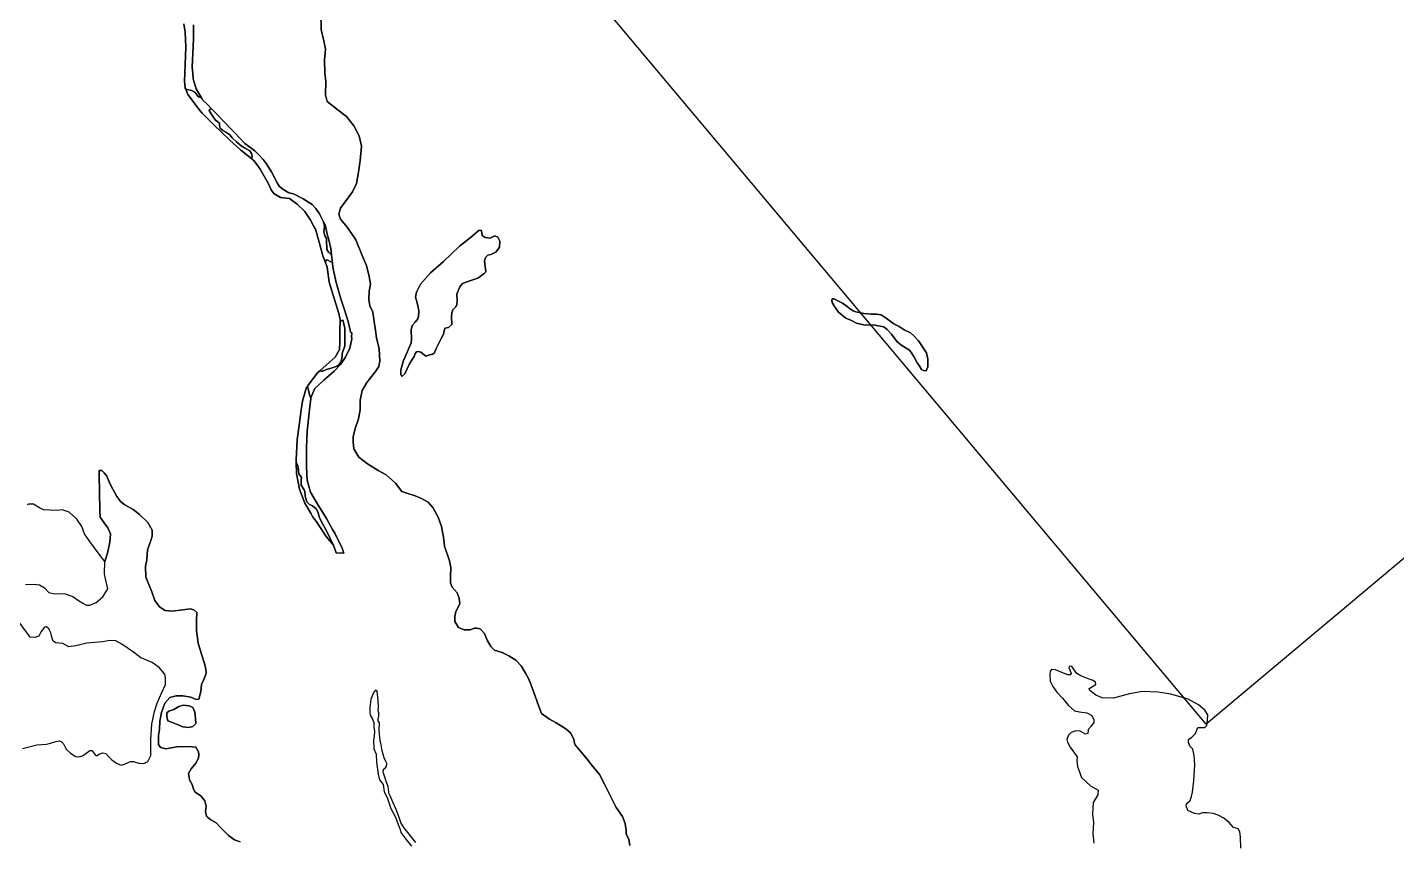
# Model space of a CAD drawing. Header units: inches. Extents: x 288635 to 1232953, y 676945 to 1655780.
# Drawn here: x 424062 to 475817, y 768955 to 799738 of the extents above; entities that cross this region are included whole.
import ezdxf

# ---------------------------------------------------------------- set-up
doc = ezdxf.new("R2010")
doc.units = ezdxf.units.IN
doc.header["$MEASUREMENT"] = 0
doc.layers.add('Images', color=7, linetype='Continuous')
picture_1 = doc.add_image_def('image15.jpg', size_in_pixel=(2550, 3732))

msp = doc.modelspace()

# ---------------------------------------------------------------- linework, layer by layer
at = {"color": 1}
for points in [[(435156.7391, 800317.5218), (435161.8192, 799662.2005), (435268.4994, 799230.3996), (435329.4595, 798920.519), (435293.8994, 798509.0382), (435304.0594, 798021.3572), (435344.6995, 797696.2366), (435324.3795, 797188.2355), (435395.4996, 796939.315), (435812.0605, 796604.0344), (436121.9411, 796370.3539), (436396.2616, 796014.7532), (436599.462, 795633.7524), (436685.8222, 795247.6717), (436640.1021, 794709.1906), (436574.062, 794262.1497), (436502.9418, 793840.5088), (436350.5415, 793520.4682), (435898.4206, 792900.707), (435837.4605, 792682.2665), (435903.5006, 792489.2261), (436157.5011, 792169.1855), (436482.6218, 791701.8246), (436721.3823, 791112.5434), (436883.9426, 790731.5426), (436985.5428, 790314.9818), (437026.1829, 790025.4212), (436980.4628, 789771.4207), (436965.2228, 789456.4601), (437010.9428, 789212.6196), (437122.7031, 788973.8591), (437168.4232, 788618.2584), (437215.3305, 788281.6296), (437254.7833, 787998.4972), (437361.4635, 787587.0163), (437386.8636, 787114.5754), (437341.1435, 786911.375), (437224.3033, 786723.4146), (436894.1026, 786306.8538), (436711.2222, 786012.2132), (436635.0221, 785646.4525), (436640.1021, 785280.6917), (436574.062, 784935.251), (436457.2217, 784579.6503), (436375.9416, 784254.5297), (436381.0216, 784071.6493), (436401.3416, 783802.4088), (436594.382, 783492.5281), (436919.5027, 783233.4476), (437320.8235, 782984.5271), (437625.6241, 782827.0468), (437971.0648, 782501.9262), (438219.9853, 782186.9655), (438402.8656, 782131.0854), (438717.8263, 782029.4852), (438961.6668, 781927.885), (439205.5072, 781790.7247), (439388.3876, 781587.5243), (439586.508, 781226.8436), (439713.5083, 780866.1629), (439804.9484, 780393.7219), (439825.2685, 780129.5614), (440011.9927, 779575.1075), (440070.2012, 779321.107), (440054.3262, 778982.4396), (440054.3262, 778739.0225), (440117.8263, 778569.6888), (440303.035, 778358.0217), (440382.4101, 778156.938), (440403.5769, 777945.2709), (440255.4099, 777659.5203), (440213.0765, 777463.7283), (440213.0765, 777273.2279), (440355.9518, 777050.9774), (440567.6189, 776961.0189), (440800.4527, 776966.3106), (440964.4946, 777019.2274), (441049.1615, 777024.5191), (441170.8701, 776998.0607), (441340.2037, 776828.727), (441446.0373, 776569.4348), (441578.3292, 776336.601), (441715.9128, 776199.0174), (442001.6634, 776098.4755), (442260.9556, 775976.767), (442525.5394, 775818.0166), (442731.9148, 775606.3495), (442888.3961, 775323.4163), (442984.9162, 775145.6159), (443061.1164, 774967.8156), (443183.0366, 774668.095), (443396.3971, 774068.6538), (443492.9173, 773799.4132), (443797.7179, 773586.0528), (444051.7184, 773443.8125), (444417.4791, 773220.2921), (444590.1995, 773062.8118), (444722.2797, 772824.0513), (444742.5998, 772681.811), (444773.0798, 772615.7709), (444961.0402, 772392.2504), (445225.2007, 772072.2098), (445382.681, 771853.7693), (445682.4016, 771493.0886), (445880.522, 771132.4079), (446084.5691, 770698.4904), (446315.8154, 770245.0995), (446557.1159, 769908.5488), (446652.3661, 769641.8483), (446690.4662, 769368.7977), (446690.4662, 769241.7975), (446792.0664, 769051.2971), (446836.2624, 768807.9646)], [(446836.2624, 768807.9646), (446792.0664, 769051.2971), (446690.4662, 769241.7975), (446690.4662, 769368.7977), (446652.3661, 769641.8483), (446557.1159, 769908.5488), (446315.8154, 770245.0995), (446084.5691, 770698.4904), (445880.522, 771132.4079), (445682.4016, 771493.0886), (445382.681, 771853.7693), (445225.2007, 772072.2098), (444961.0402, 772392.2504), (444773.0798, 772615.7709), (444742.5998, 772681.811), (444722.2797, 772824.0513), (444590.1995, 773062.8118), (444417.4791, 773220.2921), (444051.7184, 773443.8125), (443797.7179, 773586.0528), (443492.9173, 773799.4132), (443396.3971, 774068.6538), (443183.0366, 774668.095), (443061.1164, 774967.8156), (442984.9162, 775145.6159), (442888.3961, 775323.4163), (442731.9148, 775606.3495), (442525.5394, 775818.0166), (442260.9556, 775976.767), (442001.6634, 776098.4755), (441715.9128, 776199.0174), (441578.3292, 776336.601), (441446.0373, 776569.4348), (441340.2037, 776828.727), (441170.8701, 776998.0607), (441049.1615, 777024.5191), (440964.4946, 777019.2274), (440800.4527, 776966.3106), (440567.6189, 776961.0189), (440355.9518, 777050.9774), (440213.0765, 777273.2279), (440213.0765, 777463.7283), (440255.4099, 777659.5203), (440403.5769, 777945.2709), (440382.4101, 778156.938), (440303.035, 778358.0217), (440117.8263, 778569.6888), (440054.3262, 778739.0225), (440054.3262, 778982.4396), (440070.2012, 779321.107), (440011.9927, 779575.1075), (439825.2685, 780129.5614), (439804.9484, 780393.7219), (439713.5083, 780866.1629), (439586.508, 781226.8436), (439388.3876, 781587.5243), (439205.5072, 781790.7247), (438961.6668, 781927.885), (438717.8263, 782029.4852), (438402.8656, 782131.0854), (438219.9853, 782186.9655), (437971.0648, 782501.9262), (437625.6241, 782827.0468), (437320.8235, 782984.5271), (436919.5027, 783233.4476), (436594.382, 783492.5281), (436401.3416, 783802.4088), (436381.0216, 784071.6493), (436375.9416, 784254.5297), (436457.2217, 784579.6503), (436574.062, 784935.251), (436640.1021, 785280.6917), (436635.0221, 785646.4525), (436711.2222, 786012.2132), (436894.1026, 786306.8538), (437224.3033, 786723.4146), (437341.1435, 786911.375), (437386.8636, 787114.5754), (437361.4635, 787587.0163), (437254.7833, 787998.4972), (437215.3305, 788281.6296), (437168.4232, 788618.2584), (437122.7031, 788973.8591), (437010.9428, 789212.6196), (436965.2228, 789456.4601), (436980.4628, 789771.4207), (437026.1829, 790025.4212), (436985.5428, 790314.9818), (436883.9426, 790731.5426), (436721.3823, 791112.5434), (436482.6218, 791701.8246), (436157.5011, 792169.1855), (435903.5006, 792489.2261), (435837.4605, 792682.2665), (435898.4206, 792900.707), (436350.5415, 793520.4682), (436502.9418, 793840.5088), (436574.062, 794262.1497), (436640.1021, 794709.1906), (436685.8222, 795247.6717), (436599.462, 795633.7524), (436396.2616, 796014.7532), (436121.9411, 796370.3539), (435812.0605, 796604.0344), (435395.4996, 796939.315), (435324.3795, 797188.2355), (435344.6995, 797696.2366), (435304.0594, 798021.3572), (435293.8994, 798509.0382), (435329.4595, 798920.519), (435268.4994, 799230.3996), (435161.8192, 799662.2005), (435156.7391, 800317.5218)], [(429980.3119, 799869.0706), (430024.762, 799551.5699), (430056.5121, 799005.4688), (430044.7462, 798664.2599), (430012.062, 798008.5169), (429999.362, 797703.7162), (430031.112, 797443.3657), (430046.9482, 797405.7547), (430132.7122, 797202.0652), (430323.2126, 796935.3647), (430417.9961, 796814.3286), (430598.1259, 796584.3073), (430667.4891, 796495.7322), (431114.53, 796053.7713), (431698.7312, 795484.8101), (432135.6121, 795098.7294), (432543.8642, 794768.8286), (432589.8202, 794731.6925), (432638.5331, 794692.3286), (432862.0535, 794382.4479), (433116.054, 793940.487), (433197.9695, 793768.9764), (433278.6143, 793600.1264), (433380.2146, 793452.8061), (433629.135, 793310.5658), (433969.4957, 793264.8457), (434264.1363, 793056.5653), (434543.5369, 792782.2447), (434746.7373, 792472.3641), (434893.0634, 792215.4012), (434955.0177, 792106.6034), (435092.178, 791613.8424), (435234.4183, 791105.8414), (435329.0284, 790843.3746), (435391.8986, 790668.9605), (435473.1787, 790110.1594), (435671.2991, 789449.7581), (435838.9395, 788926.517), (435889.7396, 788682.6765), (435887.0534, 788631.6395), (435869.4195, 788296.5958), (435874.4995, 787819.0748), (435854.1795, 787554.9143), (435701.7792, 787265.3537), (435361.4185, 786965.6331), (435119.2808, 786758.5878), (435010.8978, 786665.9125), (434649.6902, 786179.6715), (434614.657, 786132.5114), (434457.1767, 785604.1904), (434410.7683, 785274.6909), (434355.5765, 784882.8289), (434253.9763, 784141.1475), (434218.4162, 783384.2259), (434221.64, 783303.6319), (434238.7363, 782876.2249), (434350.4965, 782281.8637), (434548.6169, 781748.4627), (434786.162, 781347.0934), (434843.2575, 781250.6217), (434985.5555, 781043.2042), (435142.9781, 780813.7408), (435356.3385, 780488.6201), (435635.7391, 780158.4195), (435732.2593, 779873.9389), (436024.0225, 779856.3639), (435963.0624, 780054.4843), (435678.5818, 780613.2854), (435598.6962, 780756.0319), (435368.7012, 781167.0066), (435021.4209, 781734.5207), (434764.18, 782167.7686), (434637.1797, 782614.8094), (434616.8597, 783112.6504), (434606.6997, 783839.0919), (434642.2597, 784469.0132), (434723.5399, 785281.8148), (434781.8495, 785707.9234), (434789.58, 785764.4157), (434931.8203, 786089.5364), (435272.181, 786404.497), (435663.3418, 786734.6977), (435902.1023, 786988.6982), (436090.0626, 787268.0988), (436247.5429, 787608.4594), (436258.7151, 787659.8516), (436323.7431, 787958.9801), (436308.2628, 788050.4548), (436325.3106, 788184.8493), (436279.947, 788217.7754), (436267.863, 788289.1808), (436181.5028, 788614.3014), (436054.5026, 789056.2623), (435912.2623, 789472.8232), (435729.3819, 790087.5044), (435612.5417, 790676.7856), (435593.4072, 790840.6249), (435558.5694, 791138.9234), (435531.2615, 791372.747), (435437.8361, 791750.3414), (435409.3413, 791865.508), (435312.8211, 792271.9088), (435251.8771, 792392.778), (435104.2133, 792685.637), (434961.338, 792892.0124), (434829.0461, 793045.4711), (434479.7954, 793262.4298), (434125.253, 793442.3469), (433945.336, 793484.6803), (433723.0855, 793616.9722), (433574.9186, 793733.3891), (433506.1268, 793865.6811), (433289.168, 794273.1402), (433082.7926, 794590.6408), (432971.6674, 794749.3912), (432784.9811, 794939.2417), (432659.4584, 795066.8918), (432278.4576, 795352.6424), (431897.5598, 795754.0186), (431786.3317, 795871.2267), (431204.2472, 796474.4779), (431018.7572, 796661.9), (430864.2431, 796818.0237), (430696.2461, 796987.7706), (430642.5603, 797078.3655), (430442.2456, 797416.3965), (430331.1204, 797792.1056), (430310.0102, 798011.1242), (430288.787, 798231.3148), (430320.5371, 798760.4825), (430341.7038, 799310.8169), (430336.4121, 799839.9847)], [(430336.4121, 799839.9847), (430341.7038, 799310.8169), (430320.5371, 798760.4825), (430288.787, 798231.3148), (430310.0102, 798011.1242), (430331.1204, 797792.1056), (430442.2456, 797416.3965), (430642.5603, 797078.3655), (430527.0346, 797116.3274), (430397.3885, 797285.661), (430267.7425, 797346.5153), (430046.9482, 797405.7547), (430031.112, 797443.3657), (429999.362, 797703.7162), (430012.062, 798008.5169), (430044.7462, 798664.2599), (430056.5121, 799005.4688), (430024.762, 799551.5699), (429980.3119, 799869.0706)], [(423993.6721, 778672.4699), (424298.4727, 778692.79), (424516.9131, 778667.3899), (424715.0335, 778550.5497), (424867.4338, 778377.8293), (425085.8743, 778321.9492), (425329.7147, 778337.1893), (425492.2751, 778321.9492), (425781.8356, 778225.429), (425990.1161, 778073.0287), (426162.8364, 777971.4285), (426294.9167, 777895.2284), (426416.8369, 777900.3084), (426665.7574, 777996.8286), (426909.5979, 778205.109), (427102.6383, 778514.9896), (427011.1981, 778890.9104), (426970.558, 779083.9508), (426989.5618, 779548.8183), (427091.162, 779863.7789), (427172.4421, 780270.1797), (427208.0022, 780590.2203), (427101.322, 780818.8208), (426964.1617, 781011.8612), (426816.8414, 781215.0616), (426806.6814, 781448.7421), (426786.3614, 782190.4235), (426771.1213, 782800.0248), (426776.2013, 782987.9851), (426872.7215, 782982.9051), (426964.1617, 782901.625), (427065.7619, 782774.6247), (427177.5221, 782495.2242), (427289.2824, 782276.7837), (427441.6827, 782002.4632), (427599.163, 781799.2628), (427751.5633, 781687.5025), (428061.4439, 781514.7822), (428295.1244, 781316.6618), (428615.165, 781022.0212), (428777.7253, 780732.4606), (428772.6453, 780498.7802), (428726.9252, 780336.2198), (428599.925, 779980.6191), (428579.6049, 779609.7784), (428525.0411, 779368.4313), (428545.3612, 778956.9505), (428763.8016, 778403.2294), (428880.6418, 778073.0287), (429053.3622, 777829.1883), (429266.7226, 777686.948), (429520.7231, 777661.5479), (429942.364, 777722.508), (430211.6045, 777752.9881), (430348.7648, 777717.428), (430465.605, 777615.8278), (430464.0378, 777545.3016), (430460.525, 777387.2274), (430460.525, 777178.9469), (430455.445, 776935.1065), (430516.4051, 776452.5055), (430643.4054, 776046.1047), (430745.0056, 775731.1441), (430811.0457, 775482.2236), (430821.2057, 775309.5032), (430719.6055, 775060.5827), (430643.4054, 774898.0224), (430623.0853, 774628.7818), (430541.8052, 774344.3013), (430440.205, 774323.9812), (430242.0846, 774415.4214), (429937.284, 774466.2215), (429688.3635, 774466.2215), (429449.603, 774405.2614), (429261.6426, 774186.821), (429134.6424, 773831.2203), (429068.6022, 773511.1796), (429058.4422, 773196.219), (429022.8821, 772972.6985), (429022.8821, 772749.1781), (429017.8021, 772622.1778), (429088.9223, 772515.4976), (429297.2027, 772459.6175), (429713.7635, 772535.8177), (430145.5644, 772551.0577), (430424.9649, 772520.5776), (430526.5651, 772347.8573), (430541.8052, 772231.0171), (430525.5003, 772120.959), (430440.205, 771936.3765), (430257.3246, 771707.776), (430145.5644, 771529.9757), (430170.9644, 771392.8154), (430191.2845, 771291.2152), (430292.8847, 771108.3348), (430343.6848, 770940.6945), (430399.5649, 770823.8542), (430612.9253, 770681.614), (430765.3256, 770498.7336), (430816.1257, 770290.4532), (430795.8057, 770087.2528), (430826.2857, 769914.5324), (430866.9258, 769884.0524), (430993.9261, 769782.4522), (431197.1265, 769670.6919), (431349.5268, 769503.0516), (431669.5674, 769183.011), (431884.5439, 769027.8408), (432102.9844, 768951.6407)], [(432102.9844, 768951.6407), (431884.5439, 769027.8408), (431669.5674, 769183.011), (431349.5268, 769503.0516), (431197.1265, 769670.6919), (430993.9261, 769782.4522), (430866.9258, 769884.0524), (430826.2857, 769914.5324), (430795.8057, 770087.2528), (430816.1257, 770290.4532), (430765.3256, 770498.7336), (430612.9253, 770681.614), (430399.5649, 770823.8542), (430343.6848, 770940.6945), (430292.8847, 771108.3348), (430191.2845, 771291.2152), (430170.9644, 771392.8154), (430145.5644, 771529.9757), (430257.3246, 771707.776), (430440.205, 771936.3765), (430525.5003, 772120.959), (430541.8052, 772231.0171), (430526.5651, 772347.8573), (430424.9649, 772520.5776), (430145.5644, 772551.0577), (429713.7635, 772535.8177), (429297.2027, 772459.6175), (429088.9223, 772515.4976), (429017.8021, 772622.1778), (429022.8821, 772749.1781), (429022.8821, 772972.6985), (429058.4422, 773196.219), (429068.6022, 773511.1796), (429134.6424, 773831.2203), (429261.6426, 774186.821), (429449.603, 774405.2614), (429688.3635, 774466.2215), (429937.284, 774466.2215), (430242.0846, 774415.4214), (430440.205, 774323.9812), (430541.8052, 774344.3013), (430623.0853, 774628.7818), (430643.4054, 774898.0224), (430719.6055, 775060.5827), (430821.2057, 775309.5032), (430811.0457, 775482.2236), (430745.0056, 775731.1441), (430643.4054, 776046.1047), (430516.4051, 776452.5055), (430455.445, 776935.1065), (430460.525, 777178.9469), (430460.525, 777387.2274), (430464.0378, 777545.3016), (430465.605, 777615.8278), (430348.7648, 777717.428), (430211.6045, 777752.9881), (429942.364, 777722.508), (429520.7231, 777661.5479), (429266.7226, 777686.948), (429053.3622, 777829.1883), (428880.6418, 778073.0287), (428763.8016, 778403.2294), (428545.3612, 778956.9505), (428525.0411, 779368.4313), (428579.6049, 779609.7784), (428599.925, 779980.6191), (428726.9252, 780336.2198), (428772.6453, 780498.7802), (428777.7253, 780732.4606), (428615.165, 781022.0212), (428295.1244, 781316.6618), (428061.4439, 781514.7822), (427751.5633, 781687.5025), (427599.163, 781799.2628), (427441.6827, 782002.4632), (427289.2824, 782276.7837), (427177.5221, 782495.2242), (427065.7619, 782774.6247), (426964.1617, 782901.625), (426872.7215, 782982.9051), (426776.2013, 782987.9851), (426771.1213, 782800.0248), (426786.3614, 782190.4235), (426806.6814, 781448.7421), (426816.8414, 781215.0616), (426964.1617, 781011.8612), (427101.322, 780818.8208), (427208.0022, 780590.2203), (427172.4421, 780270.1797), (427091.162, 779863.7789), (426989.5618, 779548.8183), (426776.2013, 779828.2188), (426420.6006, 780295.5798), (426222.4802, 780595.3004), (426115.8, 780864.5409), (425927.8396, 781143.9415), (425643.3591, 781413.182), (425379.1985, 781499.5422), (425191.2382, 781479.2221), (424911.2515, 781488.7765), (424672.491, 781493.8566), (424520.0907, 781575.1367), (424291.4903, 781707.217), (424103.5299, 781717.377), (424057.8098, 781686.8969)], [(423881.9118, 772469.7775), (424420.3929, 772612.0178), (424786.1537, 772642.4979), (424938.554, 772678.0579), (425136.6744, 772739.0181), (425278.9146, 772769.4981), (425339.8748, 772744.0981), (425431.3149, 772647.5779), (425532.9152, 772444.3775), (425690.3955, 772297.0572), (425888.5159, 772170.0569), (426005.3561, 772164.9769), (426142.5164, 772195.457), (426269.5166, 772286.8972), (426421.9169, 772398.6574), (426503.1971, 772393.5774), (426548.9172, 772332.6173), (426625.1173, 772241.1771), (426680.9974, 772195.457), (426767.3576, 772256.4171), (426919.7579, 772307.2172), (427031.5181, 772286.8972), (427138.1984, 772154.8169), (427249.9586, 772043.0567), (427427.7589, 771916.0564), (427600.4793, 771850.0163), (427727.4795, 771880.4964), (427956.08, 771982.0966), (428078.0002, 771982.0966), (428276.1206, 771916.0564), (428469.161, 771910.9764), (428611.4013, 771987.1766), (428723.1615, 772205.617), (428733.3216, 772368.1773), (428733.3216, 772820.2982), (428768.8816, 773399.4194), (428865.4018, 773871.8603), (428972.082, 774186.821), (429139.7224, 774593.2218), (429281.9626, 774892.9424), (429276.8826, 775152.0229), (429256.5626, 775284.1032), (429043.2022, 775543.1837), (428779.0416, 775720.984), (428448.841, 775863.2243), (428347.2408, 775898.7844), (428078.0002, 776122.3048), (427636.0394, 776416.9454), (427407.4389, 776543.9457), (427173.7584, 776554.1057), (426904.5179, 776503.3056), (426315.2367, 776462.6655), (425888.5159, 776361.0653), (425624.3553, 776320.4252), (425405.9149, 776442.3455), (425141.7544, 776472.8255), (425035.0742, 776533.7857), (424984.2741, 776686.186), (424943.634, 776848.7463), (424872.5138, 776996.0666), (424786.1537, 777072.2667), (424709.9535, 777057.0267), (424582.9533, 776899.5464), (424491.5131, 776726.826), (424349.2728, 776670.9459), (424171.4724, 776686.186), (423719.3515, 777300.8672)], [(469924.1235, 768709.8267), (469915.6568, 769141.6276), (469890.2567, 769323.6613), (469822.5233, 769433.7282), (469648.9562, 769492.9949), (469483.8559, 769675.0286), (469284.8888, 769840.129), (469073.2218, 769950.1959), (468899.6547, 770013.696), (468658.3543, 770047.5627), (468480.5539, 770039.096), (468336.6203, 769996.7626), (468171.52, 770013.696), (467921.7528, 770129.4073), (467862.5566, 770302.2688), (467872.7166, 770373.3889), (467913.3567, 770419.109), (468009.8769, 770510.5492), (468060.677, 770657.8695), (468096.237, 770830.5898), (468152.1171, 771257.3107), (468192.7572, 771866.9119), (468167.3572, 772207.2726), (468116.5571, 772451.1131), (468004.7968, 772557.7933), (467953.9967, 772710.1936), (467953.9967, 772816.8738), (468080.997, 772903.234), (468213.0773, 773045.4743), (468304.5174, 773263.9147), (468573.758, 773263.9147), (468639.7981, 773345.1949), (468670.2782, 773553.4753), (468675.3582, 773746.5157), (468568.678, 773919.236), (468329.9175, 774127.5164), (467938.7567, 774335.7969), (467278.3554, 774528.8372), (466805.9144, 774605.0374), (466211.5533, 774635.5175), (465718.7923, 774544.0773), (465109.191, 774381.5169), (464682.4702, 774391.677), (464453.8697, 774493.2772), (464215.1093, 774671.0775), (464199.8692, 774747.2777), (464316.7095, 774823.4778), (464448.7897, 774889.518), (464433.5497, 774986.0382), (464342.1095, 775041.9183), (464199.8692, 775097.7984), (463884.9086, 775219.7186), (463732.5083, 775306.0788), (463671.5482, 775402.599), (463534.3879, 775580.3993), (463458.1877, 775590.5594), (463432.7877, 775534.6793), (463432.7877, 775534.6793), (463463.2678, 775453.3991), (463519.1479, 775311.1588), (463483.5878, 775255.2787), (463392.1476, 775255.2787), (463224.5073, 775321.3188), (462924.7867, 775448.3191), (462767.3064, 775463.5591), (462721.5863, 775397.519), (462706.3462, 775270.5187), (462726.6663, 775026.6782), (462818.1065, 774818.3978), (462970.5068, 774610.1174), (463183.8672, 774376.4369), (463417.5477, 774102.1164), (463641.0681, 773893.836), (463823.9485, 773858.2759), (464113.5091, 773827.7958), (464291.3094, 773721.1156), (464367.5096, 773553.4753), (464367.5096, 773462.0351), (464270.9894, 773324.8748), (464154.1491, 773187.7146), (464138.9091, 773045.4743), (464052.5489, 773014.9942), (463859.5085, 773131.8344), (463696.9482, 773147.0745), (463514.0679, 773086.1144), (463417.5477, 772984.5142), (463356.5875, 772816.8738), (463376.9076, 772715.2736), (463483.5878, 772527.3132), (463742.6683, 772161.5525), (463727.4283, 772019.3122), (463752.8283, 771790.7118), (463910.3087, 771384.311), (464240.5093, 771064.2703), (464535.1499, 770901.71), (464524.496, 770727.3669), (464349.8706, 770436.3246), (464323.4123, 769986.532), (464360.454, 769674.3231), (464339.2873, 769245.6972), (464371.0374, 768901.7382)], [(438749.1333, 768917.4435), (438488.7828, 769234.9441), (438285.5824, 769485.7696), (438177.6322, 769676.27), (438098.257, 769898.5205), (437999.8318, 770168.396), (437885.5316, 770419.2215), (437790.2814, 770660.522), (437729.9563, 770787.5222), (437720.4312, 770835.1473), (437701.3812, 771041.5227), (437622.0061, 771232.0231), (437587.081, 771349.4984), (437507.7058, 771578.0988), (437526.7559, 771698.7491), (437590.256, 771733.6741), (437641.0561, 771793.9993), (437647.4061, 771911.4745), (437612.481, 771984.4996), (437552.1559, 772124.1999), (437466.4307, 772390.9004), (437431.5057, 772619.5009), (437396.5806, 772771.9012), (437361.6555, 773152.902), (437377.5306, 773445.0026), (437326.7305, 773524.3777), (437317.2054, 773597.4029), (437342.6055, 773692.6531), (437352.1305, 773822.8283), (437326.7305, 773911.7285), (437329.9055, 774048.2538), (437323.5555, 774295.9043), (437288.6304, 774645.155), (437215.6052, 774683.255), (437157.238, 774605.4198), (437046.1128, 774335.5442), (437003.7794, 774018.0436), (437003.7794, 773827.5432), (437030.2378, 773716.418), (437109.6129, 773589.4177), (437151.9464, 773457.1258), (437157.238, 773282.5004), (437178.4047, 773123.7501), (437167.8214, 772938.5414), (437141.363, 772774.4994), (437157.238, 772462.2905), (437241.9049, 772266.4984), (437263.0716, 771954.2894), (437321.28, 771509.7886), (437374.1968, 771287.5381), (437506.4887, 771112.9128), (437543.5305, 770832.4539), (437665.2391, 770620.7868), (437802.8227, 770202.7443), (437972.1563, 769874.6603), (438077.9899, 769599.4931), (438146.7817, 769408.9927), (438173.2401, 769303.1591), (438369.0321, 769043.867), (438585.9909, 768784.5748)]]:
    msp.add_lwpolyline(points, dxfattribs=at)
for points in [[(432564.4362, 794876.0429), (432543.8642, 794768.8286), (432135.6121, 795098.7294), (431698.7312, 795484.8101), (431114.53, 796053.7713), (430667.4891, 796495.7322), (430598.1259, 796584.3073), (430417.9961, 796814.3286), (430323.2126, 796935.3647), (430132.7122, 797202.0652), (430046.9482, 797405.7547), (430267.7425, 797346.5153), (430397.3885, 797285.661), (430527.0346, 797116.3274), (430642.5603, 797078.3655), (430696.2461, 796987.7706), (430864.2431, 796818.0237), (431018.7572, 796661.9), (430940.9496, 796628.6464), (430938.833, 796592.663), (431008.6831, 796472.0127), (431089.1166, 796353.4792), (431175.9001, 796234.9456), (431262.6836, 796173.5621), (431317.7171, 796112.1787), (431319.8337, 796029.6285), (431347.3504, 795925.9116), (431448.9506, 795845.4781), (431561.1342, 795773.5113), (431719.8845, 795669.7945), (431800.318, 795568.1943), (431963.3017, 795405.2106), (432141.102, 795265.5103), (432274.4523, 795180.8435), (432467.0694, 795070.7766), (432536.9195, 794964.943), (432564.4362, 794876.0429)], [(435558.5694, 791138.9234), (435593.4072, 790840.6249), (435424.3496, 790942.3423), (435351.3245, 790945.5173), (435329.0284, 790843.3746), (435234.4183, 791105.8414), (435092.178, 791613.8424), (434955.0177, 792106.6034), (434893.0634, 792215.4012), (434746.7373, 792472.3641), (434543.5369, 792782.2447), (434264.1363, 793056.5653), (433969.4957, 793264.8457), (433629.135, 793310.5658), (433380.2146, 793452.8061), (433278.6143, 793600.1264), (433197.9695, 793768.9764), (433116.054, 793940.487), (432862.0535, 794382.4479), (432638.5331, 794692.3286), (432589.8202, 794731.6925), (432543.8642, 794768.8286), (432564.4362, 794876.0429), (432536.9195, 794964.943), (432467.0694, 795070.7766), (432274.4523, 795180.8435), (432141.102, 795265.5103), (431963.3017, 795405.2106), (431800.318, 795568.1943), (431719.8845, 795669.7945), (431561.1342, 795773.5113), (431448.9506, 795845.4781), (431347.3504, 795925.9116), (431319.8337, 796029.6285), (431317.7171, 796112.1787), (431262.6836, 796173.5621), (431175.9001, 796234.9456), (431089.1166, 796353.4792), (431008.6831, 796472.0127), (430938.833, 796592.663), (430940.9496, 796628.6464), (431018.7572, 796661.9), (431204.2472, 796474.4779), (431786.3317, 795871.2267), (431897.5598, 795754.0186), (432278.4576, 795352.6424), (432659.4584, 795066.8918), (432784.9811, 794939.2417), (432971.6674, 794749.3912), (433082.7926, 794590.6408), (433289.168, 794273.1402), (433506.1268, 793865.6811), (433574.9186, 793733.3891), (433723.0855, 793616.9722), (433945.336, 793484.6803), (434125.253, 793442.3469), (434479.7954, 793262.4298), (434829.0461, 793045.4711), (434961.338, 792892.0124), (435104.2133, 792685.637), (435251.8771, 792392.778), (435287.8244, 792212.3448), (435284.6494, 792098.0446), (435265.5993, 792012.3194), (435306.8744, 791863.0941), (435364.0245, 791755.1439), (435373.5495, 791596.3936), (435383.0746, 791469.3933), (435383.0746, 791342.3931), (435440.2247, 791240.7929), (435558.5694, 791138.9234)], [(435531.2615, 791372.747), (435558.5694, 791138.9234), (435440.2247, 791240.7929), (435383.0746, 791342.3931), (435383.0746, 791469.3933), (435373.5495, 791596.3936), (435364.0245, 791755.1439), (435306.8744, 791863.0941), (435265.5993, 792012.3194), (435284.6494, 792098.0446), (435287.8244, 792212.3448), (435251.8771, 792392.778), (435312.8211, 792271.9088), (435409.3413, 791865.508), (435437.8361, 791750.3414), (435531.2615, 791372.747)], [(441360.5313, 791798.0776), (441553.5717, 791767.5975), (441731.372, 791859.0377), (441848.2122, 791813.3176), (441914.2524, 791655.8373), (441909.1724, 791432.3169), (441772.0121, 791244.3565), (441573.8917, 791147.8363), (441467.2115, 791127.5162), (441375.7713, 791041.1561), (441335.1312, 790914.1558), (441385.9313, 790502.675), (441314.8112, 790416.3148), (441091.2907, 790258.8345), (440827.1302, 790167.3943), (440512.1696, 790055.6341), (440405.4894, 789928.6338), (440288.6491, 789654.3133), (440303.8892, 789430.7929), (440298.8091, 789242.8325), (440242.929, 789166.6323), (440146.4088, 789065.0321), (440105.7688, 788943.1119), (440095.6087, 788805.9516), (440105.7688, 788501.151), (439983.8485, 788394.4708), (439846.6882, 788363.9907), (439795.8881, 788140.4703), (439699.3679, 787972.8299), (439501.2476, 787571.5091), (439450.4475, 787434.3489), (439389.4873, 787378.4687), (439257.4071, 787363.2287), (439120.2468, 787312.4286), (439054.2067, 787358.1487), (438937.3664, 787459.7489), (438830.6862, 787490.229), (438774.8061, 787469.9089), (438724.006, 787414.0288), (438678.2859, 787297.1886), (438581.7657, 787139.7083), (438495.4055, 786992.388), (438322.6852, 786641.8673), (438221.085, 786545.3471), (438175.3649, 786621.5472), (438180.4449, 786789.1876), (438282.0451, 787149.8683), (438373.4853, 787368.3087), (438571.6057, 787810.2696), (438576.6857, 787947.4299), (438571.6057, 788308.1106), (438612.2458, 788470.6709), (438713.846, 788587.5112), (438820.5262, 788714.5114), (438840.8462, 788811.0316), (438861.1663, 789024.392), (438820.5262, 789227.5924), (438764.6461, 789410.4728), (438734.166, 789537.4731), (438769.7261, 789730.5135), (438917.0464, 790025.154), (439303.1272, 790462.0349), (439795.8881, 790883.6758), (440390.2493, 791462.7969), (440801.7302, 791787.9176), (441126.8508, 792057.1581), (441213.211, 792077.4781), (441233.531, 791986.038), (441248.771, 791869.1977), (441360.5313, 791798.0776)], [(438175.3649, 786621.5472), (438221.085, 786545.3471), (438322.6852, 786641.8673), (438495.4055, 786992.388), (438581.7657, 787139.7083), (438678.2859, 787297.1886), (438724.006, 787414.0288), (438774.8061, 787469.9089), (438830.6862, 787490.229), (438937.3664, 787459.7489), (439054.2067, 787358.1487), (439120.2468, 787312.4286), (439257.4071, 787363.2287), (439389.4873, 787378.4687), (439450.4475, 787434.3489), (439501.2476, 787571.5091), (439699.3679, 787972.8299), (439795.8881, 788140.4703), (439846.6882, 788363.9907), (439983.8485, 788394.4708), (440105.7688, 788501.151), (440095.6087, 788805.9516), (440105.7688, 788943.1119), (440146.4088, 789065.0321), (440242.929, 789166.6323), (440298.8091, 789242.8325), (440303.8892, 789430.7929), (440288.6491, 789654.3133), (440405.4894, 789928.6338), (440512.1696, 790055.6341), (440827.1302, 790167.3943), (441091.2907, 790258.8345), (441314.8112, 790416.3148), (441385.9313, 790502.675), (441335.1312, 790914.1558), (441375.7713, 791041.1561), (441467.2115, 791127.5162), (441573.8917, 791147.8363), (441772.0121, 791244.3565), (441909.1724, 791432.3169), (441914.2524, 791655.8373), (441848.2122, 791813.3176), (441731.372, 791859.0377), (441553.5717, 791767.5975), (441360.5313, 791798.0776), (441248.771, 791869.1977), (441233.531, 791986.038), (441213.211, 792077.4781), (441126.8508, 792057.1581), (440801.7302, 791787.9176), (440390.2493, 791462.7969), (439795.8881, 790883.6758), (439303.1272, 790462.0349), (438917.0464, 790025.154), (438769.7261, 789730.5135), (438734.166, 789537.4731), (438764.6461, 789410.4728), (438820.5262, 789227.5924), (438861.1663, 789024.392), (438840.8462, 788811.0316), (438820.5262, 788714.5114), (438713.846, 788587.5112), (438612.2458, 788470.6709), (438571.6057, 788308.1106), (438576.6857, 787947.4299), (438571.6057, 787810.2696), (438373.4853, 787368.3087), (438282.0451, 787149.8683), (438180.4449, 786789.1876), (438175.3649, 786621.5472)], [(436054.5026, 789056.2623), (436181.5028, 788614.3014), (436267.863, 788289.1808), (436279.947, 788217.7754), (436325.3106, 788184.8493), (436308.2628, 788050.4548), (436323.7431, 787958.9801), (436258.7151, 787659.8516), (436247.5429, 787608.4594), (436090.0626, 787268.0988), (435902.1023, 786988.6982), (435663.3418, 786734.6977), (435272.181, 786404.497), (434931.8203, 786089.5364), (434789.58, 785764.4157), (434781.8495, 785707.9234), (434725.1074, 785864.1313), (434649.6902, 786179.6715), (435010.8978, 786665.9125), (435119.2808, 786758.5878), (435183.2608, 786746.9947), (435233.5318, 786746.9947), (435365.8237, 786802.5573), (435583.1, 786873.0425), (435770.637, 786934.8493), (435850.0122, 786995.7036), (435908.2206, 787096.2454), (435950.554, 787207.3707), (435954.5173, 787325.6466), (435964.3124, 787407.9252), (436065.9126, 787700.0258), (436065.9126, 788373.1272), (435989.7124, 788665.2277), (435887.0534, 788631.6395), (435889.7396, 788682.6765), (435838.9395, 788926.517), (435671.2991, 789449.7581), (435473.1787, 790110.1594), (435391.8986, 790668.9605), (435329.0284, 790843.3746), (435351.3245, 790945.5173), (435424.3496, 790942.3423), (435593.4072, 790840.6249), (435612.5417, 790676.7856), (435729.3819, 790087.5044), (435912.2623, 789472.8232), (436054.5026, 789056.2623)], [(455678.2253, 788921.7149), (455947.4658, 788896.3149), (456160.8263, 788901.3949), (456338.6266, 788865.8348), (456516.427, 788743.9145), (456668.8273, 788637.2343), (456816.1476, 788525.4741), (457009.188, 788428.9539), (457206.6733, 788306.6103), (457440.3538, 788184.6901), (457557.1941, 788088.1699), (457750.2344, 787884.9695), (457897.5547, 787661.449), (458049.955, 787437.9286), (458100.7551, 787194.0881), (458095.6751, 786909.6075), (458039.795, 786757.2072), (457938.1948, 786767.3673), (457856.9146, 786808.0073), (457770.5545, 786960.4076), (457694.3543, 787051.8478), (457577.5141, 787265.2083), (457480.9939, 787437.9286), (457399.7137, 787529.3688), (457115.2332, 787707.1691), (456937.4328, 787854.4894), (456719.6274, 788144.4733), (456562.1471, 788317.1937), (456430.0668, 788413.7139), (456216.7064, 788454.354), (456049.066, 788489.914), (455729.0254, 788479.754), (455403.9047, 788550.8742), (455215.9444, 788652.4744), (454991.7889, 788738.4112), (454717.4684, 788977.1717), (454565.0681, 789180.3721), (454483.7879, 789332.7724), (454468.5479, 789429.2926), (454483.7879, 789480.0927), (454559.9881, 789480.0927), (454671.7483, 789408.9725), (454869.8687, 789307.3723), (454991.7889, 789226.0922), (455174.6693, 789083.8519), (455281.3495, 789022.8918), (455373.4247, 788982.675), (455678.2253, 788921.7149)], [(455403.9047, 788550.8742), (455729.0254, 788479.754), (456049.066, 788489.914), (456216.7064, 788454.354), (456430.0668, 788413.7139), (456562.1471, 788317.1937), (456719.6274, 788144.4733), (456937.4328, 787854.4894), (457115.2332, 787707.1691), (457399.7137, 787529.3688), (457480.9939, 787437.9286), (457577.5141, 787265.2083), (457694.3543, 787051.8478), (457770.5545, 786960.4076), (457856.9146, 786808.0073), (457938.1948, 786767.3673), (458039.795, 786757.2072), (458095.6751, 786909.6075), (458100.7551, 787194.0881), (458049.955, 787437.9286), (457897.5547, 787661.449), (457750.2344, 787884.9695), (457557.1941, 788088.1699), (457440.3538, 788184.6901), (457206.6733, 788306.6103), (457009.188, 788428.9539), (456816.1476, 788525.4741), (456668.8273, 788637.2343), (456516.427, 788743.9145), (456338.6266, 788865.8348), (456160.8263, 788901.3949), (455947.4658, 788896.3149), (455678.2253, 788921.7149), (455373.4247, 788982.675), (455281.3495, 789022.8918), (455174.6693, 789083.8519), (454991.7889, 789226.0922), (454869.8687, 789307.3723), (454671.7483, 789408.9725), (454559.9881, 789480.0927), (454483.7879, 789480.0927), (454468.5479, 789429.2926), (454483.7879, 789332.7724), (454565.0681, 789180.3721), (454717.4684, 788977.1717), (454991.7889, 788738.4112), (455215.9444, 788652.4744), (455403.9047, 788550.8742)], [(435233.5318, 786746.9947), (435183.2608, 786746.9947), (435119.2808, 786758.5878), (435361.4185, 786965.6331), (435701.7792, 787265.3537), (435854.1795, 787554.9143), (435874.4995, 787819.0748), (435869.4195, 788296.5958), (435887.0534, 788631.6395), (435989.7124, 788665.2277), (436065.9126, 788373.1272), (436065.9126, 787700.0258), (435964.3124, 787407.9252), (435954.5173, 787325.6466), (435950.554, 787207.3707), (435908.2206, 787096.2454), (435850.0122, 786995.7036), (435770.637, 786934.8493), (435583.1, 786873.0425), (435365.8237, 786802.5573), (435233.5318, 786746.9947)], [(435963.0624, 780054.4843), (436024.0225, 779856.3639), (435732.2593, 779873.9389), (435635.7391, 780158.4195), (435505.524, 780410.7404), (435346.7737, 780756.8161), (435232.4734, 780956.8415), (435105.4732, 781201.317), (435041.973, 781420.3924), (434981.6479, 781531.5176), (434835.5976, 781645.8179), (434724.4724, 781696.618), (434626.0472, 781804.5682), (434597.4722, 781883.9433), (434562.5471, 782010.9436), (434546.6721, 782191.919), (434521.272, 782255.4191), (434413.3218, 782430.0444), (434410.1468, 782512.5946), (434410.1468, 782630.0698), (434426.0218, 782718.97), (434384.7467, 782769.7701), (434327.5966, 782865.0203), (434295.9989, 783094.1535), (434283.1465, 783160.2959), (434221.64, 783303.6319), (434218.4162, 783384.2259), (434253.9763, 784141.1475), (434355.5765, 784882.8289), (434410.7683, 785274.6909), (434457.1767, 785604.1904), (434614.657, 786132.5114), (434649.6902, 786179.6715), (434725.1074, 785864.1313), (434781.8495, 785707.9234), (434723.5399, 785281.8148), (434642.2597, 784469.0132), (434606.6997, 783839.0919), (434616.8597, 783112.6504), (434637.1797, 782614.8094), (434764.18, 782167.7686), (435021.4209, 781734.5207), (435368.7012, 781167.0066), (435598.6962, 780756.0319), (435678.5818, 780613.2854), (435963.0624, 780054.4843)], [(435505.524, 780410.7404), (435635.7391, 780158.4195), (435356.3385, 780488.6201), (435142.9781, 780813.7408), (434985.5555, 781043.2042), (434843.2575, 781250.6217), (434786.162, 781347.0934), (434548.6169, 781748.4627), (434350.4965, 782281.8637), (434238.7363, 782876.2249), (434221.64, 783303.6319), (434283.1465, 783160.2959), (434295.9989, 783094.1535), (434327.5966, 782865.0203), (434384.7467, 782769.7701), (434426.0218, 782718.97), (434410.1468, 782630.0698), (434410.1468, 782512.5946), (434413.3218, 782430.0444), (434521.272, 782255.4191), (434546.6721, 782191.919), (434562.5471, 782010.9436), (434597.4722, 781883.9433), (434626.0472, 781804.5682), (434724.4724, 781696.618), (434835.5976, 781645.8179), (434981.6479, 781531.5176), (435041.973, 781420.3924), (435105.4732, 781201.317), (435232.4734, 780956.8415), (435346.7737, 780756.8161), (435505.524, 780410.7404)], [(429939.7855, 773288.1107), (430158.226, 773272.8706), (430320.7863, 773303.3507), (430427.4665, 773425.2709), (430422.3865, 773608.1513), (430386.8264, 773851.9918), (430320.7863, 774024.7121), (430173.466, 774085.6723), (429955.0256, 774116.1523), (429787.3852, 774065.3522), (429599.4249, 773948.512), (429411.4645, 773887.5519), (429335.2643, 773821.5117), (429330.1843, 773684.3515), (429375.9044, 773521.7911), (429507.9847, 773476.071), (429767.0652, 773364.3108), (429939.7855, 773288.1107)], [(430320.7863, 773303.3507), (430158.226, 773272.8706), (429939.7855, 773288.1107), (429767.0652, 773364.3108), (429507.9847, 773476.071), (429375.9044, 773521.7911), (429330.1843, 773684.3515), (429335.2643, 773821.5117), (429411.4645, 773887.5519), (429599.4249, 773948.512), (429787.3852, 774065.3522), (429955.0256, 774116.1523), (430173.466, 774085.6723), (430320.7863, 774024.7121), (430386.8264, 773851.9918), (430422.3865, 773608.1513), (430427.4665, 773425.2709), (430320.7863, 773303.3507)]]:
    msp.add_lwpolyline(points, close=True, dxfattribs=at)

# ---------------------------------------------------------------- pictures from other files: only their frames are drawn
at = {"layer": 'Images'}
image = msp.add_image(picture_1, insert=(468623.906, 773401.1385), size_in_units=(41037.1724, 60059.1088), rotation=40.020734509, dxfattribs=at)
image.dxf.flags = 7

doc.saveas('drawing.dxf')
